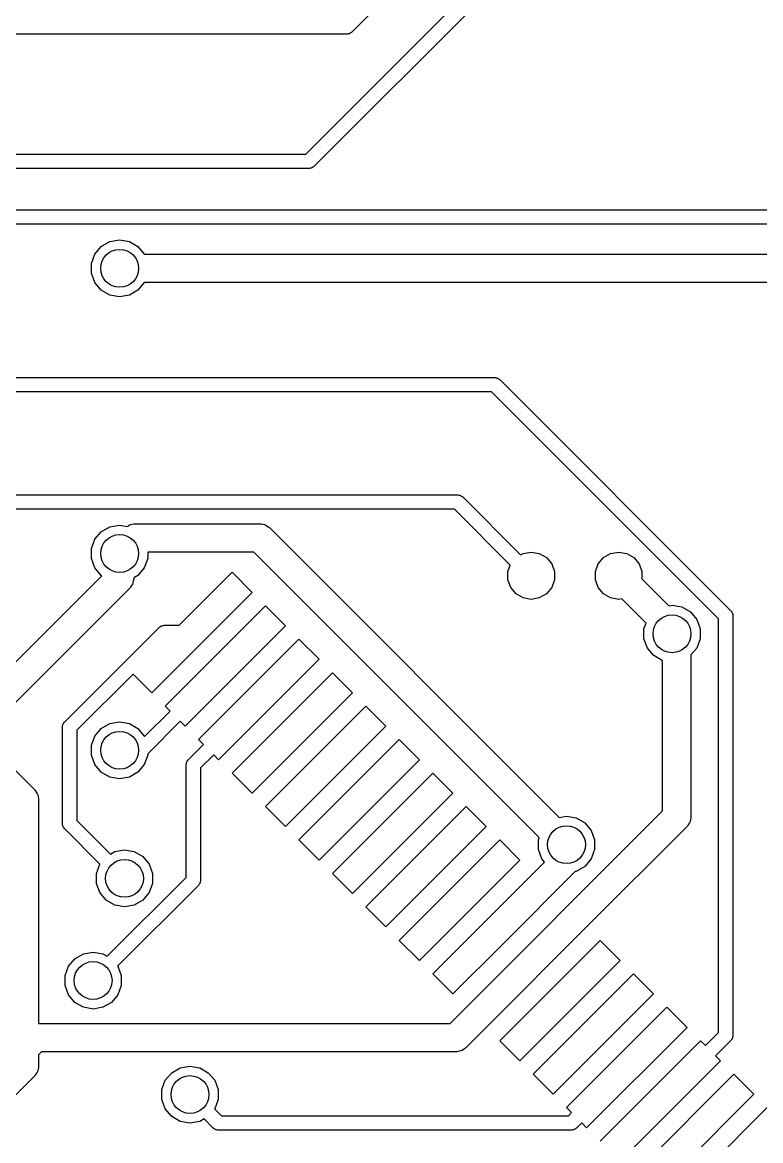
# Model space of a CAD drawing. Extents: x 0 to 100, y -163 to 0.
# Drawn here: x 49.62 to 57.42, y -70.47 to -58.65 of the extents above; entities that cross this region are included whole.
import ezdxf

# ---------------------------------------------------------------- set-up
doc = ezdxf.new("R2010")
doc.units = 0
doc.header["$MEASUREMENT"] = 0
doc.layers.add('BLACK', color=7, linetype='CONTINUOUS')

msp = doc.modelspace()

# ---------------------------------------------------------------- linework, layer by layer
at = {"layer": 'Black'}
for p, q in [((60.704, -51.1553), (53.1046, -58.7547)), ((52.6192, -60.0448), (61.3308, -51.3332)), ((61.4163, -51.4633), (52.7047, -60.1749)), ((53.0507, -58.777), (43.7139, -58.777)), ((53.054, -58.7764), (53.0507, -58.777)), ((53.0573, -58.7767), (53.054, -58.7764)), ((53.067, -58.7741), (53.0573, -58.7767)), ((53.0768, -58.7724), (53.067, -58.7741)), ((53.0797, -58.7707), (53.0768, -58.7724)), ((53.0829, -58.7699), (53.0797, -58.7707)), ((53.0911, -58.7641), (53.0829, -58.7699)), ((53.0997, -58.7592), (53.0911, -58.7641)), ((53.1018, -58.7566), (53.0997, -58.7592)), ((53.1046, -58.7547), (53.1018, -58.7566)), ((46.5434, -60.0448), (52.6192, -60.0448)), ((52.6508, -60.1972), (46.5434, -60.1972)), ((52.6541, -60.1966), (52.6508, -60.1972)), ((52.6574, -60.1969), (52.6541, -60.1966)), ((52.6671, -60.1943), (52.6574, -60.1969)), ((52.6769, -60.1926), (52.6671, -60.1943)), ((52.6798, -60.1909), (52.6769, -60.1926)), ((52.683, -60.1901), (52.6798, -60.1909)), ((52.6912, -60.1843), (52.683, -60.1901)), ((52.6998, -60.1794), (52.6912, -60.1843)), ((52.7019, -60.1768), (52.6998, -60.1794)), ((52.7047, -60.1749), (52.7019, -60.1768)), ((45.613, -60.6345), (63.1699, -60.6345)), ((63.1216, -60.7869), (45.5814, -60.7869)), ((50.4572, -61.0214), (50.5478, -60.9691)), ((50.5478, -60.9691), (50.6508, -60.951)), ((50.6508, -60.951), (50.7538, -60.9691)), ((50.7538, -60.9691), (50.8444, -61.0214)), ((50.39, -61.1015), (50.4572, -61.0214)), ((50.8444, -61.0214), (50.9116, -61.1015)), ((50.3542, -61.1998), (50.39, -61.1015)), ((50.3542, -61.3044), (50.3542, -61.1998)), ((50.9116, -61.1015), (50.9118, -61.1021)), ((50.9118, -61.1021), (58.2097, -61.1021)), ((50.39, -61.4027), (50.3542, -61.3044)), ((50.4572, -61.4828), (50.39, -61.4027)), ((50.9116, -61.4027), (50.8444, -61.4828)), ((50.9118, -61.4021), (50.9116, -61.4027)), ((58.1476, -61.4021), (50.9118, -61.4021)), ((50.5478, -61.5351), (50.4572, -61.4828)), ((50.6508, -61.5532), (50.5478, -61.5351)), ((50.7538, -61.5351), (50.6508, -61.5532)), ((50.8444, -61.4828), (50.7538, -61.5351)), ((45.6847, -62.4055), (54.613, -62.4055)), ((54.613, -62.4055), (54.6163, -62.4061)), ((54.6163, -62.4061), (54.6197, -62.4058)), ((54.6197, -62.4058), (54.6293, -62.4084)), ((54.6293, -62.4084), (54.6391, -62.4101)), ((54.6391, -62.4101), (54.642, -62.4118)), ((54.642, -62.4118), (54.6452, -62.4126)), ((54.6452, -62.4126), (54.6534, -62.4184)), ((54.6534, -62.4184), (54.662, -62.4233)), ((54.662, -62.4233), (54.6641, -62.4259)), ((54.6641, -62.4259), (54.6669, -62.4278)), ((54.6669, -62.4278), (57.1101, -64.871)), ((54.5814, -62.5579), (45.6531, -62.5579)), ((56.98, -64.9565), (54.5814, -62.5579)), ((48.5798, -63.6459), (54.2221, -63.6459)), ((54.2221, -63.6459), (54.2254, -63.6465)), ((54.2254, -63.6465), (54.2287, -63.6462)), ((54.2287, -63.6462), (54.2384, -63.6488)), ((54.2384, -63.6488), (54.2482, -63.6505)), ((54.2482, -63.6505), (54.2511, -63.6522)), ((54.2511, -63.6522), (54.2543, -63.653)), ((54.2543, -63.653), (54.2625, -63.6588)), ((54.2625, -63.6588), (54.2711, -63.6637)), ((54.2711, -63.6637), (54.2732, -63.6663)), ((54.2732, -63.6663), (54.276, -63.6682)), ((54.276, -63.6682), (54.8882, -64.2804)), ((54.1905, -63.7983), (48.6114, -63.7983)), ((54.7793, -64.387), (54.1905, -63.7983)), ((50.39, -64.1149), (50.4572, -64.0348)), ((50.4572, -64.0348), (50.5478, -63.9825)), ((50.5478, -63.9825), (50.6508, -63.9644)), ((50.6508, -63.9644), (50.7319, -63.9786)), ((50.7319, -63.9786), (50.7358, -63.9764)), ((50.7358, -63.9764), (50.7518, -63.9652)), ((50.7518, -63.9652), (50.7582, -63.9634)), ((50.7582, -63.9634), (50.7639, -63.9601)), ((50.7639, -63.9601), (50.7832, -63.9567)), ((50.7832, -63.9567), (50.8021, -63.9517)), ((50.8021, -63.9517), (50.8087, -63.9522)), ((50.8087, -63.9522), (50.8152, -63.9511)), ((50.8152, -63.9511), (52.1319, -63.9511)), ((52.1319, -63.9511), (52.1384, -63.9522)), ((52.1384, -63.9522), (52.145, -63.9517)), ((52.145, -63.9517), (52.1639, -63.9567)), ((52.1639, -63.9567), (52.1832, -63.9601)), ((52.1832, -63.9601), (52.1889, -63.9634)), ((52.1889, -63.9634), (52.1953, -63.9652)), ((52.1953, -63.9652), (52.2113, -63.9764)), ((52.2113, -63.9764), (52.2283, -63.9862)), ((52.2283, -63.9862), (52.2326, -63.9912)), ((52.2326, -63.9912), (52.238, -63.995)), ((52.238, -63.995), (55.2972, -67.0543)), ((50.3542, -64.2132), (50.39, -64.1149)), ((50.3542, -64.3178), (50.3542, -64.2132)), ((52.0698, -64.2511), (50.9474, -64.2511)), ((50.9474, -64.2511), (50.9474, -64.3178)), ((55.0849, -67.2662), (52.0698, -64.2511)), ((54.8882, -64.2804), (54.9146, -64.2652)), ((54.9146, -64.2652), (55, -64.2501)), ((55, -64.2501), (55.0855, -64.2652)), ((55.0855, -64.2652), (55.1606, -64.3086)), ((55.764, -64.3086), (55.8391, -64.2652)), ((55.8391, -64.2652), (55.9246, -64.2501)), ((55.9246, -64.2501), (56.01, -64.2652)), ((56.01, -64.2652), (56.0852, -64.3086)), ((50.39, -64.4161), (50.3542, -64.3178)), ((50.9474, -64.3178), (50.9116, -64.4161)), ((54.7539, -64.4566), (54.7793, -64.387)), ((55.1606, -64.3086), (55.2164, -64.3751)), ((55.2164, -64.3751), (55.2461, -64.4566)), ((55.6785, -64.4566), (55.7082, -64.3751)), ((55.7082, -64.3751), (55.764, -64.3086)), ((56.0852, -64.3086), (56.141, -64.3751)), ((56.141, -64.3751), (56.1707, -64.4566)), ((49.3302, -65.6328), (50.4633, -64.4997)), ((50.4572, -64.4962), (50.39, -64.4161)), ((50.4633, -64.4997), (50.4572, -64.4962)), ((50.8444, -64.4962), (50.8008, -64.5213)), ((50.9116, -64.4161), (50.8444, -64.4962)), ((51.2783, -65.0243), (51.8385, -64.4641)), ((51.8385, -64.4641), (52.0506, -64.6762)), ((54.7539, -64.5434), (54.7539, -64.4566)), ((55.2461, -64.4566), (55.2461, -64.5434)), ((55.6785, -64.5434), (55.6785, -64.4566)), ((56.1707, -64.4566), (56.1707, -64.5339)), ((50.7569, -64.6304), (49.4363, -65.951)), ((50.7607, -64.625), (50.7569, -64.6304)), ((50.7657, -64.6207), (50.7607, -64.625)), ((50.7755, -64.6037), (50.7657, -64.6207)), ((50.7867, -64.5877), (50.7755, -64.6037)), ((50.7885, -64.5813), (50.7867, -64.5877)), ((50.7918, -64.5756), (50.7885, -64.5813)), ((50.7952, -64.5563), (50.7918, -64.5756)), ((50.8002, -64.5374), (50.7952, -64.5563)), ((50.8008, -64.5243), (50.7997, -64.5308)), ((50.7997, -64.5308), (50.8002, -64.5374)), ((50.8008, -64.5213), (50.8008, -64.5243)), ((54.7836, -64.6249), (54.7539, -64.5434)), ((54.8394, -64.6914), (54.7836, -64.6249)), ((55.2164, -64.6249), (55.1606, -64.6914)), ((55.2461, -64.5434), (55.2164, -64.6249)), ((55.7082, -64.6249), (55.6785, -64.5434)), ((55.764, -64.6914), (55.7082, -64.6249)), ((56.1707, -64.5339), (56.455, -64.8183)), ((52.0506, -64.6762), (50.99, -65.7369)), ((54.9146, -64.7348), (54.8394, -64.6914)), ((55, -64.7499), (54.9146, -64.7348)), ((55.0855, -64.7348), (55, -64.7499)), ((55.1606, -64.6914), (55.0855, -64.7348)), ((55.8391, -64.7348), (55.764, -64.6914)), ((55.9246, -64.7499), (55.8391, -64.7348)), ((55.9567, -64.7442), (55.9246, -64.7499)), ((56.2136, -65.0011), (55.9567, -64.7442)), ((51.1314, -65.8783), (52.192, -64.8177)), ((52.192, -64.8177), (52.4042, -65.0298)), ((56.455, -64.8183), (56.4882, -64.8124)), ((56.4882, -64.8124), (56.5912, -64.8306)), ((56.5912, -64.8306), (56.6818, -64.8829)), ((57.1101, -64.871), (57.112, -64.8738)), ((57.112, -64.8738), (57.1146, -64.8759)), ((56.6818, -64.8829), (56.749, -64.963)), ((56.749, -64.963), (56.7848, -65.0613)), ((56.98, -69.3265), (56.98, -64.9565)), ((57.1146, -64.8759), (57.1196, -64.8845)), ((57.1196, -64.8845), (57.1253, -64.8927)), ((57.1253, -64.8927), (57.1261, -64.8959)), ((57.1261, -64.8959), (57.1278, -64.8988)), ((57.1278, -64.8988), (57.1295, -64.9086)), ((57.1295, -64.9086), (57.1321, -64.9182)), ((57.1321, -64.9182), (57.1318, -64.9216)), ((57.1318, -64.9216), (57.1324, -64.9249)), ((57.1324, -64.9249), (57.1324, -69.358)), ((50.0679, -66.0477), (51.069, -65.0466)), ((51.069, -65.0466), (51.0718, -65.0447)), ((51.0718, -65.0447), (51.0739, -65.0421)), ((51.0739, -65.0421), (51.0825, -65.0371)), ((51.0825, -65.0371), (51.0907, -65.0314)), ((51.0907, -65.0314), (51.0939, -65.0306)), ((51.0939, -65.0306), (51.0968, -65.0289)), ((51.0968, -65.0289), (51.1066, -65.0272)), ((51.1066, -65.0272), (51.1163, -65.0246)), ((51.1163, -65.0246), (51.1196, -65.0249)), ((51.1196, -65.0249), (51.1229, -65.0243)), ((51.1229, -65.0243), (51.2783, -65.0243)), ((52.4042, -65.0298), (51.3435, -66.0905)), ((56.1916, -65.0613), (56.2136, -65.0011)), ((56.1916, -65.1659), (56.1916, -65.0613)), ((56.7848, -65.0613), (56.7848, -65.1659)), ((51.4849, -66.2319), (52.5456, -65.1712)), ((52.5456, -65.1712), (52.7577, -65.3833)), ((56.2274, -65.2641), (56.1916, -65.1659)), ((56.7848, -65.1659), (56.749, -65.2641)), ((56.2946, -65.3443), (56.2274, -65.2641)), ((56.3852, -65.3966), (56.2946, -65.3443)), ((56.749, -65.2641), (56.6887, -65.336)), ((56.6887, -65.336), (56.6887, -67.047)), ((52.7577, -65.3833), (51.6971, -66.444)), ((56.3887, -65.3972), (56.3852, -65.3966)), ((56.3887, -66.9849), (56.3887, -65.3972)), ((50.7921, -65.5391), (50.198, -66.1332)), ((50.99, -65.7369), (50.7921, -65.5391)), ((51.8385, -66.5854), (52.8991, -65.5248)), ((52.8991, -65.5248), (53.1113, -65.7369)), ((53.1113, -65.7369), (52.0506, -66.7976)), ((48.8686, -65.8784), (49.7508, -66.7606)), ((50.9138, -66.2003), (51.1836, -65.9305)), ((51.1836, -65.9305), (51.1314, -65.8783)), ((52.192, -66.939), (53.2527, -65.8783)), ((53.2527, -65.8783), (53.4648, -66.0905)), ((50.0585, -66.0612), (50.0634, -66.0526)), ((50.0634, -66.0526), (50.066, -66.0505)), ((50.066, -66.0505), (50.0679, -66.0477)), ((50.5478, -66.0617), (50.6508, -66.0436)), ((50.6508, -66.0436), (50.7538, -66.0617)), ((51.2914, -66.0383), (50.9474, -66.3823)), ((51.3435, -66.0905), (51.2914, -66.0383)), ((50.0456, -66.1016), (50.0462, -66.0983)), ((50.0456, -67.1182), (50.0456, -66.1016)), ((50.0459, -66.095), (50.0485, -66.0853)), ((50.0462, -66.0983), (50.0459, -66.095)), ((50.0485, -66.0853), (50.0502, -66.0755)), ((50.0502, -66.0755), (50.0519, -66.0726)), ((50.0519, -66.0726), (50.0527, -66.0694)), ((50.0527, -66.0694), (50.0585, -66.0612)), ((50.198, -66.1332), (50.198, -67.0866)), ((50.39, -66.1941), (50.4572, -66.114)), ((50.4572, -66.114), (50.5478, -66.0617)), ((50.7538, -66.0617), (50.8444, -66.114)), ((50.8444, -66.114), (50.9116, -66.1941)), ((53.4648, -66.0905), (52.4042, -67.1511)), ((50.3542, -66.2924), (50.39, -66.1941)), ((50.3542, -66.397), (50.3542, -66.2924)), ((50.9116, -66.1941), (50.9138, -66.2003)), ((51.3752, -66.4459), (51.5371, -66.284)), ((51.5371, -66.284), (51.4849, -66.2319)), ((52.5456, -67.2925), (53.6062, -66.2319)), ((53.6062, -66.2319), (53.8184, -66.444)), ((50.39, -66.4953), (50.3542, -66.397)), ((50.9474, -66.397), (50.9116, -66.4953)), ((50.9474, -66.3823), (50.9474, -66.397)), ((51.6449, -66.3918), (51.5053, -66.5314)), ((51.6971, -66.444), (51.6449, -66.3918)), ((50.4572, -66.5754), (50.39, -66.4953)), ((50.9116, -66.4953), (50.8444, -66.5754)), ((51.3529, -66.4998), (51.3535, -66.4965)), ((51.3529, -67.6874), (51.3529, -66.4998)), ((51.3532, -66.4932), (51.3558, -66.4835)), ((51.3535, -66.4965), (51.3532, -66.4932)), ((51.3558, -66.4835), (51.3575, -66.4737)), ((51.3575, -66.4737), (51.3592, -66.4708)), ((51.3592, -66.4708), (51.36, -66.4676)), ((51.36, -66.4676), (51.3658, -66.4594)), ((51.3658, -66.4594), (51.3707, -66.4508)), ((51.3707, -66.4508), (51.3733, -66.4487)), ((51.3733, -66.4487), (51.3752, -66.4459)), ((53.8184, -66.444), (52.7577, -67.5047)), ((50.5478, -66.6277), (50.4572, -66.5754)), ((50.6508, -66.6458), (50.5478, -66.6277)), ((50.7538, -66.6277), (50.6508, -66.6458)), ((50.8444, -66.5754), (50.7538, -66.6277)), ((51.5053, -66.5314), (51.5053, -67.719)), ((52.0506, -66.7976), (51.8385, -66.5854)), ((52.8991, -67.6461), (53.9598, -66.5854)), ((53.9598, -66.5854), (54.1719, -66.7976)), ((49.7508, -66.7606), (49.7546, -66.766)), ((49.7546, -66.766), (49.7597, -66.7702)), ((49.7597, -66.7702), (49.7695, -66.7872)), ((49.7695, -66.7872), (49.7807, -66.8033)), ((49.7807, -66.8033), (49.7824, -66.8096)), ((49.7824, -66.8096), (49.7857, -66.8154)), ((49.7857, -66.8154), (49.7891, -66.8347)), ((49.7891, -66.8347), (49.7942, -66.8536)), ((49.7942, -66.8536), (49.7936, -66.8602)), ((49.7936, -66.8602), (49.7948, -66.8667)), ((49.7948, -66.8667), (49.7948, -69.2303)), ((54.1719, -66.7976), (53.1113, -67.8582)), ((52.4042, -67.1511), (52.192, -66.939)), ((53.2527, -67.9996), (54.3134, -66.939)), ((54.1433, -69.2303), (56.3887, -66.9849)), ((54.3134, -66.939), (54.5255, -67.1511)), ((50.0462, -67.1215), (50.0456, -67.1182)), ((50.198, -67.0866), (50.5533, -67.4419)), ((55.2972, -67.0543), (55.3729, -67.041)), ((55.3729, -67.041), (55.4759, -67.0591)), ((55.4759, -67.0591), (55.5665, -67.1114)), ((55.5665, -67.1114), (55.6337, -67.1915)), ((56.6746, -67.1104), (56.6634, -67.1264)), ((56.6764, -67.104), (56.6746, -67.1104)), ((56.6797, -67.0983), (56.6764, -67.104)), ((56.6831, -67.079), (56.6797, -67.0983)), ((56.6881, -67.0601), (56.6831, -67.079)), ((56.6887, -67.047), (56.6876, -67.0535)), ((56.6876, -67.0535), (56.6881, -67.0601)), ((50.0459, -67.1248), (50.0462, -67.1215)), ((50.0485, -67.1345), (50.0459, -67.1248)), ((50.0502, -67.1443), (50.0485, -67.1345)), ((50.0519, -67.1472), (50.0502, -67.1443)), ((50.0527, -67.1504), (50.0519, -67.1472)), ((50.0585, -67.1586), (50.0527, -67.1504)), ((50.0634, -67.1672), (50.0585, -67.1586)), ((50.066, -67.1693), (50.0634, -67.1672)), ((50.0679, -67.1721), (50.066, -67.1693)), ((50.4424, -67.5465), (50.0679, -67.1721)), ((54.5255, -67.1511), (53.4648, -68.2118)), ((56.6448, -67.1531), (55.5861, -68.2117)), ((55.6337, -67.1915), (55.6695, -67.2898)), ((56.6486, -67.1477), (56.6448, -67.1531)), ((56.6536, -67.1434), (56.6486, -67.1477)), ((56.6634, -67.1264), (56.6536, -67.1434)), ((52.7577, -67.5047), (52.5456, -67.2925)), ((53.6062, -68.3532), (54.6669, -67.2925)), ((54.6669, -67.2925), (54.879, -67.5047)), ((55.0763, -67.2898), (55.0849, -67.2662)), ((55.0763, -67.3944), (55.0763, -67.2898)), ((55.6695, -67.2898), (55.6695, -67.3944)), ((50.5533, -67.4419), (50.5991, -67.4155)), ((50.5991, -67.4155), (50.7021, -67.3973)), ((50.7021, -67.3973), (50.8051, -67.4155)), ((50.8051, -67.4155), (50.8956, -67.4678)), ((50.8956, -67.4678), (50.9629, -67.5479)), ((55.1121, -67.4927), (55.0763, -67.3944)), ((55.6695, -67.3944), (55.6337, -67.4927)), ((50.4055, -67.6462), (50.4413, -67.5479)), ((50.4413, -67.5479), (50.4424, -67.5465)), ((50.9629, -67.5479), (50.9986, -67.6462)), ((54.879, -67.5047), (53.8184, -68.5653)), ((55.0205, -67.6461), (55.1403, -67.5263)), ((55.1403, -67.5263), (55.1121, -67.4927)), ((55.5665, -67.5728), (55.4759, -67.6251)), ((55.6337, -67.4927), (55.5665, -67.5728)), ((50.4055, -67.7508), (50.4055, -67.6462)), ((50.519, -68.5213), (51.3529, -67.6874)), ((50.9986, -67.6462), (50.9986, -67.7508)), ((53.1113, -67.8582), (52.8991, -67.6461)), ((53.9598, -68.7067), (55.0205, -67.6461)), ((55.4636, -67.6273), (54.7023, -68.3886)), ((55.0205, -67.6461), (55.0205, -67.6461)), ((55.4759, -67.6251), (55.4636, -67.6273)), ((50.4413, -67.849), (50.4055, -67.7508)), ((51.483, -67.7729), (50.6299, -68.626)), ((50.9986, -67.7508), (50.9629, -67.849)), ((51.4849, -67.7701), (51.483, -67.7729)), ((51.4875, -67.768), (51.4849, -67.7701)), ((51.4924, -67.7593), (51.4875, -67.768)), ((51.4982, -67.7512), (51.4924, -67.7593)), ((51.499, -67.748), (51.4982, -67.7512)), ((51.5007, -67.7451), (51.499, -67.748)), ((51.5024, -67.7352), (51.5007, -67.7451)), ((51.505, -67.7256), (51.5024, -67.7352)), ((51.5053, -67.719), (51.5047, -67.7223)), ((51.5047, -67.7223), (51.505, -67.7256)), ((50.5085, -67.9292), (50.4413, -67.849)), ((50.5991, -67.9814), (50.5085, -67.9292)), ((50.8956, -67.9292), (50.8051, -67.9814)), ((50.9629, -67.849), (50.8956, -67.9292)), ((50.7021, -67.9996), (50.5991, -67.9814)), ((50.8051, -67.9814), (50.7021, -67.9996)), ((53.4648, -68.2118), (53.2527, -67.9996)), ((55.5861, -68.2118), (54.5255, -69.2724)), ((55.5861, -68.2117), (55.5861, -68.2118)), ((53.8184, -68.5653), (53.6062, -68.3532)), ((54.7022, -68.3886), (54.1719, -68.9189)), ((54.6669, -69.4139), (55.7276, -68.3532)), ((54.7023, -68.3886), (54.7022, -68.3886)), ((55.7276, -68.3532), (55.9397, -68.5653)), ((50.1766, -68.5472), (50.2672, -68.4949)), ((50.2672, -68.4949), (50.3702, -68.4767)), ((50.3702, -68.4767), (50.4732, -68.4949)), ((50.4732, -68.4949), (50.519, -68.5213)), ((50.0736, -68.7256), (50.1094, -68.6273)), ((50.1094, -68.6273), (50.1766, -68.5472)), ((50.6299, -68.626), (50.631, -68.6273)), ((50.631, -68.6273), (50.6668, -68.7256)), ((55.9397, -68.5653), (54.879, -69.626)), ((50.0736, -68.8302), (50.0736, -68.7256)), ((50.6668, -68.7256), (50.6668, -68.8302)), ((54.1719, -68.9189), (53.9598, -68.7067)), ((55.0205, -69.7674), (56.0811, -68.7067)), ((56.0811, -68.7067), (56.2933, -68.9189)), ((50.1094, -68.9285), (50.0736, -68.8302)), ((50.6668, -68.8302), (50.631, -68.9285)), ((50.1766, -69.0086), (50.1094, -68.9285)), ((50.2672, -69.0609), (50.1766, -69.0086)), ((50.5638, -69.0086), (50.4732, -69.0609)), ((50.631, -68.9285), (50.5638, -69.0086)), ((56.2933, -68.9189), (55.2326, -69.9795)), ((50.3702, -69.079), (50.2672, -69.0609)), ((50.4732, -69.0609), (50.3702, -69.079)), ((55.374, -70.121), (56.4347, -69.0603)), ((56.4347, -69.0603), (56.6468, -69.2724)), ((49.7948, -69.2303), (54.1433, -69.2303)), ((54.5254, -69.2724), (54.3115, -69.4864)), ((54.5255, -69.2724), (54.5254, -69.2724)), ((56.6468, -69.2724), (55.5861, -70.3331)), ((56.8405, -69.4661), (56.98, -69.3265)), ((57.1322, -69.3646), (57.1313, -69.3679)), ((57.1324, -69.358), (57.1319, -69.3609)), ((57.1319, -69.3609), (57.1322, -69.3646)), ((54.879, -69.626), (54.6669, -69.4139)), ((55.7276, -70.4745), (56.7882, -69.4139)), ((56.7882, -69.4139), (56.8405, -69.4661)), ((57.1102, -69.4119), (56.9482, -69.5738)), ((57.1122, -69.4089), (57.1102, -69.4119)), ((57.1146, -69.407), (57.1122, -69.4089)), ((57.1177, -69.4016), (57.1146, -69.407)), ((57.1223, -69.3961), (57.1177, -69.4016)), ((57.1234, -69.393), (57.1223, -69.3961)), ((57.1254, -69.3902), (57.1234, -69.393)), ((57.1263, -69.3866), (57.1254, -69.3902)), ((57.1278, -69.3841), (57.1263, -69.3866)), ((57.1289, -69.378), (57.1278, -69.3841)), ((57.1313, -69.3712), (57.1289, -69.378)), ((57.1313, -69.3679), (57.1313, -69.3712)), ((49.8266, -69.5303), (49.7948, -69.5621)), ((49.7948, -69.5621), (49.7948, -69.6818)), ((54.2054, -69.5303), (49.8266, -69.5303)), ((54.2119, -69.5292), (54.2054, -69.5303)), ((54.2185, -69.5297), (54.2119, -69.5292)), ((54.2374, -69.5247), (54.2185, -69.5297)), ((54.2567, -69.5213), (54.2374, -69.5247)), ((54.2624, -69.518), (54.2567, -69.5213)), ((54.2688, -69.5162), (54.2624, -69.518)), ((54.2848, -69.505), (54.2688, -69.5162)), ((54.3018, -69.4952), (54.2848, -69.505)), ((54.3061, -69.4902), (54.3018, -69.4952)), ((54.3115, -69.4864), (54.3061, -69.4902)), ((56.9482, -69.5738), (57.0004, -69.626)), ((49.7891, -69.7138), (49.7857, -69.7331)), ((49.7942, -69.6949), (49.7891, -69.7138)), ((49.7948, -69.6818), (49.7936, -69.6883)), ((49.7936, -69.6883), (49.7942, -69.6949)), ((51.2006, -69.752), (51.2912, -69.6997)), ((51.2912, -69.6997), (51.3942, -69.6816)), ((51.3942, -69.6816), (51.4972, -69.6997)), ((51.4972, -69.6997), (51.5878, -69.752)), ((57.0004, -69.626), (55.9397, -70.6866)), ((49.7508, -69.7879), (48.8775, -70.6612)), ((49.7546, -69.7824), (49.7508, -69.7879)), ((49.7597, -69.7782), (49.7546, -69.7824)), ((49.7695, -69.7612), (49.7597, -69.7782)), ((49.7807, -69.7452), (49.7695, -69.7612)), ((49.7824, -69.7388), (49.7807, -69.7452)), ((49.7857, -69.7331), (49.7824, -69.7388)), ((51.0976, -69.9304), (51.1334, -69.8321)), ((51.1334, -69.8321), (51.2006, -69.752)), ((51.5878, -69.752), (51.655, -69.8321)), ((51.655, -69.8321), (51.6908, -69.9304)), ((55.2326, -69.9795), (55.0205, -69.7674)), ((56.0811, -70.8281), (57.1418, -69.7674)), ((57.1418, -69.7674), (57.3539, -69.9795)), ((51.0976, -70.035), (51.0976, -69.9304)), ((51.6908, -69.9304), (51.6908, -70.035)), ((51.1334, -70.1333), (51.0976, -70.035)), ((51.6908, -70.035), (51.655, -70.1333)), ((57.3539, -69.9795), (56.2933, -71.0402)), ((51.2006, -70.2134), (51.1334, -70.1333)), ((51.655, -70.1333), (51.6539, -70.1346)), ((51.6539, -70.1346), (51.7258, -70.2065)), ((55.4262, -70.1731), (55.374, -70.121)), ((55.3928, -70.2065), (55.4262, -70.1731)), ((56.4347, -71.1816), (57.4953, -70.121)), ((51.2912, -70.2657), (51.2006, -70.2134)), ((51.3942, -70.2839), (51.2912, -70.2657)), ((51.4972, -70.2657), (51.3942, -70.2839)), ((51.543, -70.2393), (51.4972, -70.2657)), ((51.6403, -70.3366), (51.543, -70.2393)), ((51.7258, -70.2065), (55.3928, -70.2065)), ((55.534, -70.2809), (55.4783, -70.3366)), ((55.5861, -70.3331), (55.534, -70.2809)), ((51.6431, -70.3385), (51.6403, -70.3366)), ((51.6452, -70.3411), (51.6431, -70.3385)), ((51.6538, -70.3461), (51.6452, -70.3411)), ((51.662, -70.3518), (51.6538, -70.3461)), ((51.6652, -70.3526), (51.662, -70.3518)), ((51.6681, -70.3543), (51.6652, -70.3526)), ((51.6779, -70.356), (51.6681, -70.3543)), ((51.6876, -70.3586), (51.6779, -70.356)), ((51.6909, -70.3583), (51.6876, -70.3586)), ((51.6942, -70.3589), (51.6909, -70.3583)), ((55.4244, -70.3589), (51.6942, -70.3589)), ((55.4277, -70.3583), (55.4244, -70.3589)), ((55.431, -70.3586), (55.4277, -70.3583)), ((55.4406, -70.356), (55.431, -70.3586)), ((55.4505, -70.3543), (55.4406, -70.356)), ((55.4534, -70.3526), (55.4505, -70.3543)), ((55.4566, -70.3518), (55.4534, -70.3526)), ((55.4648, -70.3461), (55.4566, -70.3518)), ((55.4734, -70.3411), (55.4648, -70.3461)), ((55.4755, -70.3385), (55.4734, -70.3411)), ((55.4783, -70.3366), (55.4755, -70.3385))]:
    msp.add_line(p, q, dxfattribs=at)
for centre in [(50.6508, -61.2521), (50.6508, -64.2655), (56.4882, -65.1136), (50.6508, -66.3447), (55.3729, -67.3421), (50.7021, -67.6985), (50.3702, -68.7779), (51.3942, -69.9827)]:
    msp.add_circle(centre, 0.2, dxfattribs=at)

doc.saveas('drawing.dxf')
